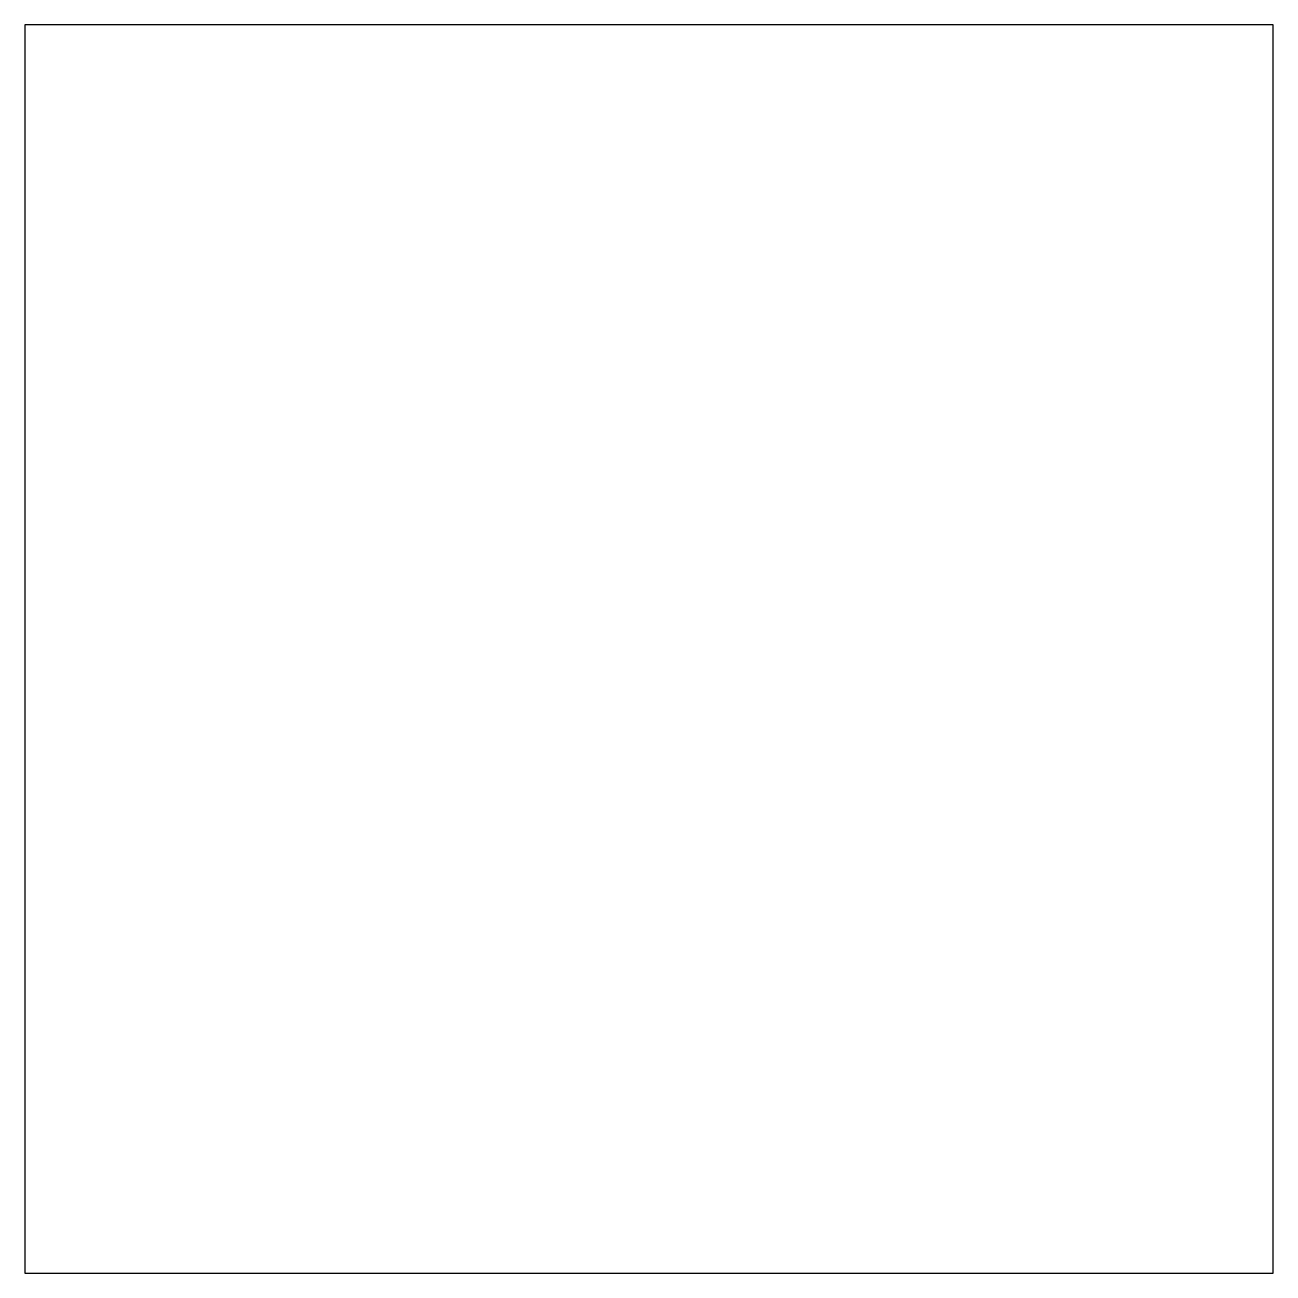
# Model space of a CAD drawing. Header units: millimetres. Extents: x 10 to 60, y 10 to 60.
import ezdxf

# ---------------------------------------------------------------- set-up
doc = ezdxf.new("R2010")
doc.units = ezdxf.units.MM

msp = doc.modelspace()

# ---------------------------------------------------------------- linework, layer by layer
at = {"color": 7}
msp.add_lwpolyline([(10, 10), (60, 10), (60, 60), (10, 60)], close=True, dxfattribs=at)

doc.saveas('drawing.dxf')
